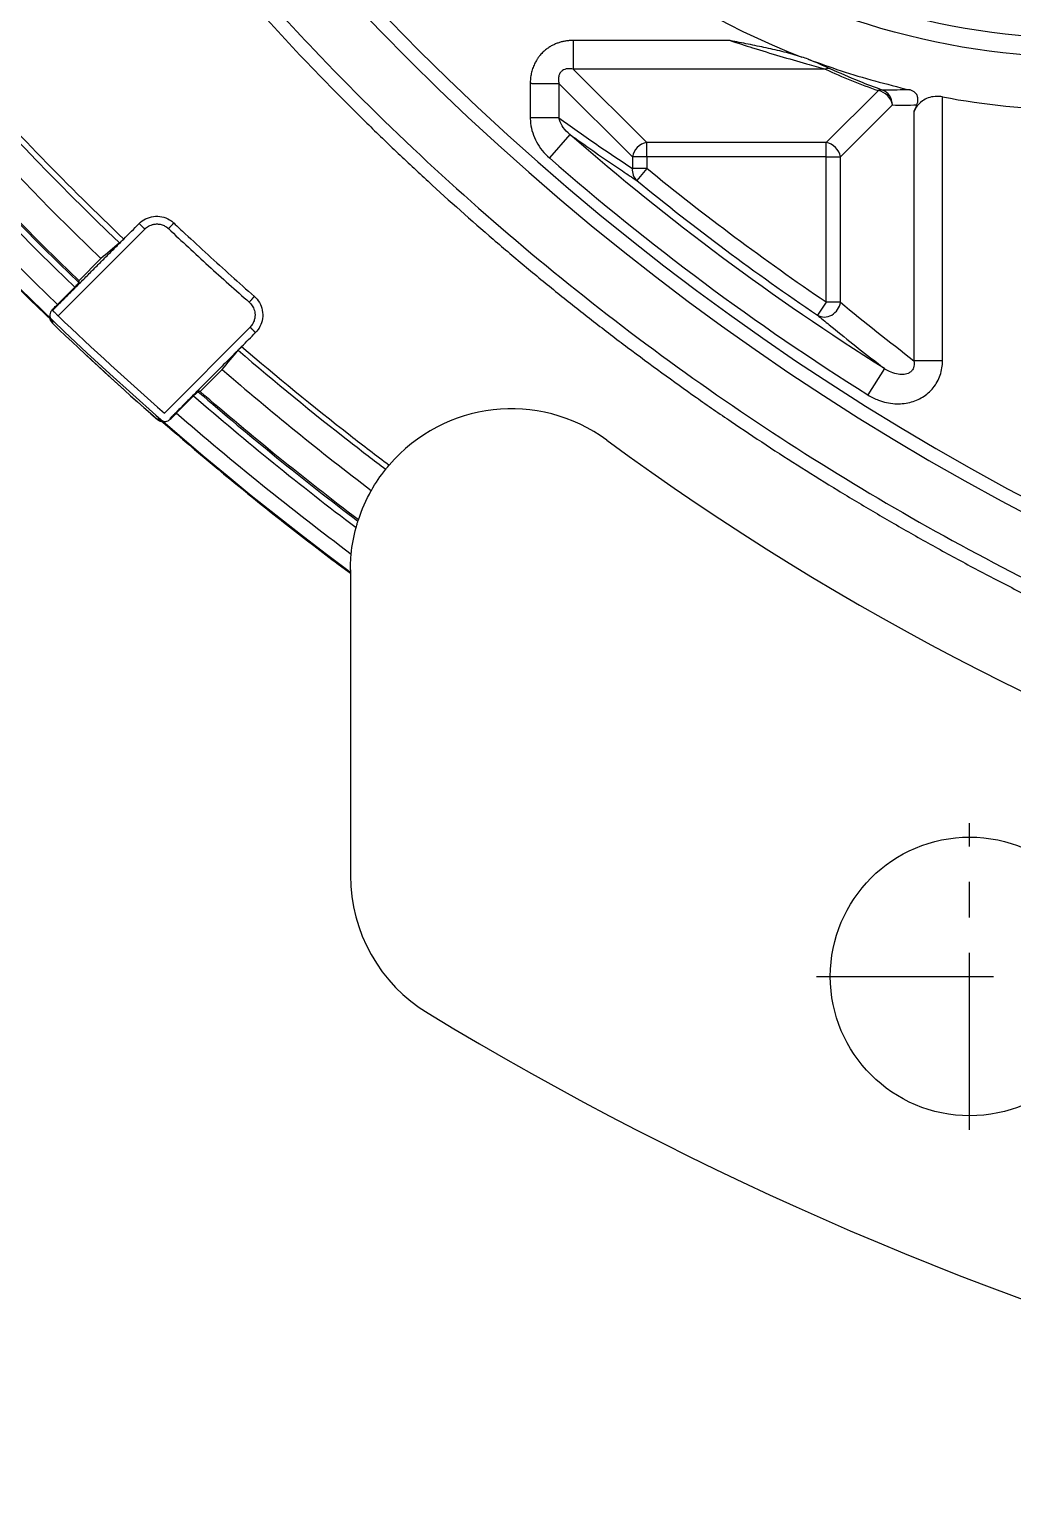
# Model space of a CAD drawing. Header units: millimetres. Extents: x 2595 to 3308, y 1499 to 1823.
# Drawn here: x 3077.64 to 3109.38, y 1558.51 to 1606.33 of the extents above; entities that cross this region are included whole.
import ezdxf
from ezdxf.lldxf.tags import DXFTag

# ---------------------------------------------------------------- set-up
doc = ezdxf.new("R2010")
doc.units = ezdxf.units.MM
doc.linetypes.add('CENTER', pattern=[2, 1.25, -0.25, 0.25, -0.25])
doc.layers.add('5', color=7, linetype='Continuous', true_color=0xffffff)
tags = doc.linetypes.add('DASHED', pattern=[25.72, 12.86, -12.86]).pattern_tags.tags
tags[6:7] = [DXFTag(74, 4), DXFTag(75, 0), DXFTag(340, '0'), DXFTag(46, 0.0), DXFTag(50, 0.0), DXFTag(44, 0.0), DXFTag(45, 0.0)]
tags[4:5] = [DXFTag(74, 4), DXFTag(75, 0), DXFTag(340, '0'), DXFTag(46, 0.0), DXFTag(50, 0.0), DXFTag(44, 0.0), DXFTag(45, 0.0)]

msp = doc.modelspace()

# ---------------------------------------------------------------- linework, layer by layer
at = {"layer": '5', "color": 7, "linetype": 'Continuous'}
for p, q in [((3095.197, 1605.983), (3095.197, 1605.059)), ((3103.337, 1605.059), (3095.197, 1605.059)), ((3095.197, 1605.059), (3097.571, 1602.685)), ((3093.811, 1604.597), (3093.811, 1603.485)), ((3094.735, 1604.597), (3097.109, 1602.223)), ((3094.735, 1604.597), (3094.735, 1603.485)), ((3105.044, 1604.362), (3103.366, 1602.685)), ((3107.127, 1595.642), (3107.127, 1604.16)), ((3094.735, 1603.485), (3093.811, 1603.485)), ((3105.506, 1603.9), (3103.828, 1602.223)), ((3106.202, 1603.693), (3106.202, 1595.642)), ((3095.089, 1602.948), (3094.427, 1602.192)), ((3097.571, 1602.223), (3097.571, 1602.685)), ((3103.366, 1602.685), (3097.571, 1602.685)), ((3103.366, 1602.223), (3103.366, 1602.685)), ((3097.109, 1602.223), (3097.109, 1601.849)), ((3097.571, 1602.223), (3097.109, 1602.223)), ((3103.366, 1602.223), (3097.571, 1602.223)), ((3097.571, 1602.223), (3097.571, 1601.849)), ((3103.366, 1597.53), (3103.366, 1602.223)), ((3103.366, 1602.223), (3103.828, 1602.223)), ((3103.828, 1597.53), (3103.828, 1602.223)), ((3097.571, 1601.849), (3097.109, 1601.849)), ((3097.571, 1601.849), (3097.253, 1601.46)), ((3078.563, 1597.091), (3081.357, 1599.894)), ((3081.357, 1599.894), (3081.179, 1600.071)), ((3079.231, 1598.226), (3079.941, 1598.939)), ((3078.54, 1597.459), (3079.097, 1598.017)), ((3078.384, 1597.268), (3078.384, 1597.306)), ((3103.366, 1597.53), (3103.085, 1597.114)), ((3103.828, 1597.53), (3103.366, 1597.53)), ((3084.76, 1596.725), (3081.994, 1593.95)), ((3083.861, 1595.357), (3083.149, 1594.643)), ((3105.251, 1595.387), (3104.717, 1594.536)), ((3107.127, 1595.642), (3106.202, 1595.642)), ((3082.936, 1594.505), (3082.379, 1593.945)), ((3088.002, 1588.811), (3088.002, 1579.015))]:
    msp.add_line(p, q, dxfattribs=at)
at = {"layer": '5', "color": 1, "linetype": 'CENTER', "ltscale": 4.572}
for p, q in [((3108.002, 1570.806), (3108.002, 1580.706)), ((3103.052, 1575.756), (3112.952, 1575.756))]:
    msp.add_line(p, q, dxfattribs=at)
at = {"layer": '5', "color": 7, "linetype": 'Continuous'}
msp.add_circle((3108.002, 1575.756), 4.5, dxfattribs=at)
at = {"layer": '5', "color": 7, "linetype": 'Continuous', "extrusion": (0, 0, -1)}
for centre, radius, start, end in [((-3148.002, 1669.494), 100.07, 313.95835, 233.17746), ((-3148.002, 1669.494), 99.038, 313.97894, 78.94), ((-3111.786, 1629.254), 23.825, 155, 0), ((-3148.002, 1663.458), 80.382, 302.1306, 311.16873), ((-3148.002, 1663.458), 79.617, 304.09967, 309.30282), ((-3148.002, 1669.494), 99.038, 307.10115, 310.90716), ((-3148.002, 1669.494), 100.07, 306.82254, 310.97875), ((-3093.202, 1588.887), 5.2, 18.1146, 29.5258), ((-3093.202, 1588.887), 5.2, 5.5327, 15.2501)]:
    msp.add_arc(centre, radius, start, end, dxfattribs=at)
at = {"layer": '5', "color": 7, "linetype": 'DASHED'}
for radius, start, end in [(100.573, 306.62661, 226.18317), (100.572, 306.62578, 226.19708), (100.621, 226.22263, 228.8388), (100.62, 226.22397, 228.82642), (100.572, 228.8557, 233.37422), (100.573, 228.86778, 233.37399)]:
    msp.add_arc((3148.002, 1669.494), radius, start, end, dxfattribs=at)
at = {"layer": '5', "color": 7, "linetype": 'Continuous'}
for centre, radius, start, end in [((3148.002, 1669.494), 100.547, 306.63636, 233.36364), ((3148.002, 1669.494), 99.282, 100.95124, 226.04921), ((3148.002, 1669.494), 99.081, 101.04979, 226.04537), ((3148.002, 1669.494), 98.032, 142.30314, 226.03062), ((3148.002, 1663.458), 82.176, 195.12421, 254.87579), ((3148.002, 1663.458), 81.732, 195.12421, 254.87579), ((3111.786, 1629.254), 23.204, 180, 25), ((3111.786, 1629.254), 25.522, 211.7823, 248.8595), ((3111.786, 1629.254), 25.522, 259.4806, 268.7464), ((3148.002, 1663.458), 81.386, 228.83127, 237.8694), ((3148.002, 1663.458), 80.119, 230.69718, 235.90033), ((3148.002, 1669.494), 100.319, 226.19642, 228.85374), ((3148.002, 1669.494), 98.032, 229.13399, 232.76002), ((3148.002, 1669.494), 99.282, 229.0525, 232.95118), ((3148.002, 1669.494), 99.081, 229.06635, 232.90747), ((3093.202, 1588.887), 5.2, 53.6889, 139.4223), ((3148.002, 1663.458), 87.341, 233.68891, 306.31109), ((3093.202, 1579.015), 5.2, 180, 238.7982), ((3148.002, 1669.494), 110.98, 238.79815, 301.20185)]:
    msp.add_arc(centre, radius, start, end, dxfattribs=at)
for centre, major_axis, ratio, start_param, end_param in [((3103.337, 1604.597), (0.211, 0.457), 0.698621, 0.146618, 0.584483), ((3111.786, 1624.504), (0, -21.308), 0.969623, 5.86186, 5.950744), ((3105.044, 1603.9), (0.169, 0.474), 0.615357, 0.133, 0.524568), ((3105.044, 1603.9), (-0.356, 0.356), 0.854588, 4.005238, 5.41954), ((3105.044, 1603.9), (0.006, 0.503), 0.918762, 4.724184, 6.015236), ((3138.444, 1663.458), (74.576, 0), 0.992534, 4.086143, 4.1249), ((3105.852, 1629.254), (26.15, 0), 0.969622, 4.699149, 4.729275), ((3097.571, 1602.223), (0.356, 0.356), 0.854588, 0.863645, 2.277948), ((3103.366, 1602.223), (0.356, -0.356), 0.854588, 0.863645, 2.277948), ((3097.571, 1601.849), (0.277, 0.42), 0.889007, 2.102043, 3.027045), ((3103.366, 1597.53), (0.32, 0.388), 0.873673, 3.249375, 5.336543), ((3158.996, 1663.458), (86.346, 0), 0.992534, 4.019304, 4.054538), ((3087.67, 1599.644), (23.942, 24.015), 0.007416, 4.571695, 4.590641)]:
    msp.add_ellipse(centre, major_axis=major_axis, ratio=ratio, start_param=start_param, end_param=end_param, dxfattribs=at)
for points, knots in [([(3050.813, 1660.38), (3051.96, 1648.894), (3055.164, 1637.617), (3065.287, 1616.873), (3072.203, 1607.413), (3080.546, 1599.445)], [0, 0, 0, 0, 0.5, 0.5, 1, 1, 1, 1]), ([(3065.375, 1644.356), (3065.485, 1643.901), (3065.706, 1642.991), (3066.183, 1641.182), (3066.833, 1638.937), (3067.703, 1636.271), (3068.659, 1633.635), (3069.703, 1631.031), (3070.957, 1628.178), (3072.184, 1625.656), (3073.494, 1623.176), (3074.718, 1621.004), (3076.174, 1618.609), (3077.708, 1616.265), (3079.316, 1613.975), (3080.999, 1611.739), (3082.754, 1609.56), (3084.583, 1607.438), (3086.485, 1605.372), (3088.128, 1603.701), (3089.479, 1602.396), (3090.851, 1601.112), (3092.253, 1599.864), (3093.682, 1598.655), (3094.762, 1597.77), (3095.852, 1596.908), (3097.313, 1595.791), (3098.61, 1594.848), (3099.733, 1594.064), (3100.482, 1593.55), (3101.427, 1592.919), (3102.578, 1592.178), (3103.75, 1591.449), (3104.747, 1590.852), (3105.559, 1590.379), (3106.18, 1590.024), (3106.81, 1589.67), (3107.67, 1589.197), (3108.774, 1588.609), (3110.14, 1587.913), (3111.56, 1587.223), (3113.038, 1586.539), (3114.571, 1585.865), (3116.16, 1585.203), (3117.518, 1584.669), (3118.63, 1584.252), (3119.768, 1583.839), (3121.219, 1583.338), (3122.998, 1582.768), (3124.513, 1582.319), (3125.749, 1581.977), (3127.015, 1581.64), (3127.975, 1581.409), (3128.618, 1581.253)], [0, 0, 0, 0, 0.014936, 0.029853, 0.059655, 0.089453, 0.119262, 0.149075, 0.178885, 0.218629, 0.238504, 0.268312, 0.298106, 0.327877, 0.357624, 0.387348, 0.417075, 0.446843, 0.47668, 0.506592, 0.521577, 0.536571, 0.566511, 0.58142, 0.596263, 0.611033, 0.62573, 0.654912, 0.662164, 0.669403, 0.683874, 0.698399, 0.713051, 0.727904, 0.735428, 0.743029, 0.750712, 0.758484, 0.774323, 0.790599, 0.807368, 0.824674, 0.842499, 0.860799, 0.879533, 0.889049, 0.898658, 0.918142, 0.937995, 0.958239, 0.968516, 0.9789, 1, 1, 1, 1]), ([(3065.808, 1644.461), (3066.537, 1641.736), (3067.96, 1636.418), (3070.994, 1628.947), (3074.469, 1622.138), (3078.323, 1616.012), (3082.424, 1610.554), (3086.482, 1605.952), (3090.436, 1602.044), (3094.275, 1598.685), (3098.263, 1595.597), (3102.379, 1592.784), (3106.604, 1590.247), (3110.917, 1587.986), (3115.3, 1585.998), (3119.736, 1584.287), (3124.202, 1582.826), (3127.22, 1582.068), (3128.72, 1581.691)], [0, 0, 0, 0, 0.090373, 0.176364, 0.257981, 0.335231, 0.40812, 0.476654, 0.531767, 0.586258, 0.640131, 0.693386, 0.746023, 0.798046, 0.849453, 0.900247, 0.950429, 1, 1, 1, 1]), ([(3095.197, 1605.983), (3095.155, 1605.982), (3095.073, 1605.98), (3094.954, 1605.966), (3094.84, 1605.943), (3094.73, 1605.912), (3094.622, 1605.871), (3094.515, 1605.821), (3094.409, 1605.758), (3094.304, 1605.682), (3094.203, 1605.592), (3094.121, 1605.5), (3094.057, 1605.414), (3094.001, 1605.328), (3093.941, 1605.216), (3093.884, 1605.075), (3093.842, 1604.918), (3093.819, 1604.781), (3093.814, 1604.697), (3093.812, 1604.668)], [0, 0, 0, 0, 0.059331, 0.115714, 0.169908, 0.223333, 0.277331, 0.332943, 0.390889, 0.451562, 0.515291, 0.582451, 0.62459, 0.668037, 0.727669, 0.804209, 0.881741, 0.958278, 1, 1, 1, 1]), ([(3100.268, 1605.98), (3100.509, 1605.901), (3100.751, 1605.823), (3101.577, 1605.564), (3102.169, 1605.392), (3102.944, 1605.173), (3103.157, 1605.114), (3103.337, 1605.059)], [0, 0, 0, 0, 0.230913, 0.230913, 0.792305, 0.792305, 1, 1, 1, 1]), ([(3102.582, 1605.449), (3102.487, 1605.478), (3102.298, 1605.537), (3101.915, 1605.636), (3101.432, 1605.745), (3100.948, 1605.844), (3100.56, 1605.923), (3100.365, 1605.961), (3100.268, 1605.98)], [0, 0, 0, 0, 0.125023, 0.249937, 0.499864, 0.749996, 0.875081, 1, 1, 1, 1]), ([(3102.785, 1605.379), (3103.138, 1605.251), (3104.209, 1604.863), (3105.312, 1604.578), (3106.051, 1604.386)], [0, 0, 0, 0, 0.330233, 1, 1, 1, 1]), ([(3095.197, 1605.059), (3095.134, 1605.068), (3095.044, 1605.081), (3094.924, 1605.054), (3094.844, 1605.014), (3094.774, 1604.945), (3094.738, 1604.865), (3094.723, 1604.79), (3094.719, 1604.728), (3094.723, 1604.662), (3094.731, 1604.619), (3094.735, 1604.597)], [0, 0, 0, 0, 0.241824, 0.344555, 0.446109, 0.553479, 0.67881, 0.751322, 0.830129, 0.913249, 1, 1, 1, 1]), ([(3105.172, 1604.383), (3104.925, 1604.472), (3104.685, 1604.563), (3104.121, 1604.79), (3103.804, 1604.928), (3103.499, 1605.07)], [0, 0, 0, 0, 0.414028, 0.414028, 1, 1, 1, 1]), ([(3106.052, 1604.391), (3105.921, 1604.387), (3105.791, 1604.385), (3105.498, 1604.382), (3105.335, 1604.382), (3105.172, 1604.383)], [0, 0, 0, 0, 0.444565, 0.444565, 1, 1, 1, 1]), ([(3106.293, 1603.901), (3106.318, 1603.958), (3106.334, 1604.019), (3106.332, 1604.117), (3106.326, 1604.154), (3106.301, 1604.219), (3106.284, 1604.249), (3106.241, 1604.298), (3106.217, 1604.319), (3106.161, 1604.354), (3106.13, 1604.368), (3106.083, 1604.383), (3106.069, 1604.387), (3106.054, 1604.391)], [0, 0, 0, 0, 0.330292, 0.330292, 0.519154, 0.519154, 0.676739, 0.676739, 0.809959, 0.809959, 0.943173, 0.943173, 1, 1, 1, 1]), ([(3107.127, 1604.16), (3107.047, 1604.175), (3106.964, 1604.18), (3106.807, 1604.169), (3106.73, 1604.153), (3106.593, 1604.104), (3106.53, 1604.071), (3106.388, 1603.971), (3106.32, 1603.895), (3106.242, 1603.775), (3106.221, 1603.734), (3106.202, 1603.693)], [0, 0, 0, 0, 0.186843, 0.186843, 0.373443, 0.373443, 0.56066, 0.56066, 0.85773, 0.85773, 1, 1, 1, 1]), ([(3093.811, 1603.485), (3093.811, 1603.426), (3093.814, 1603.367), (3093.845, 1603.1), (3093.913, 1602.894), (3094.117, 1602.515), (3094.261, 1602.338), (3094.427, 1602.192)], [0, 0, 0, 0, 0.118978, 0.118978, 0.547144, 0.547144, 1, 1, 1, 1]), ([(3095.089, 1602.948), (3095.009, 1603.014), (3094.936, 1603.09), (3094.823, 1603.247), (3094.779, 1603.328), (3094.745, 1603.439), (3094.739, 1603.462), (3094.735, 1603.485)], [0, 0, 0, 0, 0.48539, 0.48539, 0.89724, 0.89724, 1, 1, 1, 1]), ([(3095.089, 1602.948), (3095.142, 1602.91), (3095.196, 1602.872), (3095.762, 1602.471), (3096.275, 1602.116), (3096.944, 1601.666), (3097.098, 1601.563), (3097.253, 1601.46)], [0, 0, 0, 0, 0.074402, 0.074402, 0.785963, 0.785963, 1, 1, 1, 1]), ([(3081.178, 1600.071), (3081.238, 1600.131), (3081.309, 1600.182), (3081.465, 1600.262), (3081.554, 1600.289), (3081.732, 1600.313), (3081.825, 1600.309), (3082.001, 1600.273), (3082.087, 1600.239), (3082.212, 1600.163), (3082.259, 1600.128), (3082.3, 1600.088)], [0, 0, 0, 0, 0.20596, 0.20596, 0.425313, 0.425313, 0.644128, 0.644128, 0.862284, 0.862284, 1, 1, 1, 1]), ([(3082.127, 1599.906), (3082.341, 1599.705), (3082.769, 1599.302), (3083.418, 1598.706), (3084.073, 1598.114), (3084.514, 1597.725), (3084.734, 1597.53)], [0, 0, 0, 0, 0.249706, 0.499594, 0.749685, 1, 1, 1, 1]), ([(3082.3, 1600.089), (3082.422, 1599.973), (3082.544, 1599.858), (3082.911, 1599.515), (3083.157, 1599.287), (3083.652, 1598.834), (3083.9, 1598.609), (3084.398, 1598.162), (3084.648, 1597.939), (3084.9, 1597.718)], [0, 0, 0, 0, 0.142967, 0.142967, 0.428908, 0.428908, 0.714439, 0.714439, 1, 1, 1, 1]), ([(3080.546, 1599.445), (3080.555, 1599.452), (3080.566, 1599.462), (3080.591, 1599.485), (3080.606, 1599.499), (3080.636, 1599.528), (3080.652, 1599.544), (3080.672, 1599.564), (3080.676, 1599.568), (3080.681, 1599.572)], [0, 0, 0, 0, 0.307692, 0.307692, 0.615408, 0.615408, 0.922745, 0.922745, 1, 1, 1, 1]), ([(3079.097, 1598.017), (3079.112, 1598.033), (3079.128, 1598.049), (3079.158, 1598.08), (3079.172, 1598.094), (3079.195, 1598.12), (3079.206, 1598.132), (3079.221, 1598.15), (3079.227, 1598.157), (3079.231, 1598.164), (3079.231, 1598.165), (3079.231, 1598.166)], [0, 0, 0, 0, 0.221949, 0.221949, 0.443898, 0.443898, 0.665859, 0.665859, 0.888035, 0.888035, 1, 1, 1, 1]), ([(3084.9, 1597.718), (3084.964, 1597.662), (3085.019, 1597.595), (3085.107, 1597.444), (3085.14, 1597.358), (3085.174, 1597.182), (3085.177, 1597.09), (3085.151, 1596.912), (3085.122, 1596.825), (3085.044, 1596.674), (3084.995, 1596.608), (3084.939, 1596.551)], [0, 0, 0, 0, 0.195381, 0.195381, 0.402348, 0.402348, 0.608883, 0.608883, 0.815513, 0.815513, 1, 1, 1, 1]), ([(3078.384, 1597.306), (3078.358, 1597.273), (3078.31, 1597.213), (3078.297, 1597.151), (3078.295, 1597.123)], [0, 0, 0, 0, 0.543996, 1, 1, 1, 1]), ([(3078.384, 1597.306), (3078.42, 1597.34), (3078.46, 1597.379), (3078.513, 1597.432), (3078.527, 1597.445), (3078.54, 1597.459)], [0, 0, 0, 0, 0.750204, 0.750204, 1, 1, 1, 1]), ([(3078.384, 1597.268), (3078.388, 1597.264), (3078.393, 1597.258), (3078.417, 1597.236), (3078.447, 1597.208), (3078.486, 1597.168), (3078.526, 1597.122), (3078.547, 1597.099), (3078.558, 1597.087)], [0, 0, 0, 0, 0.249314, 0.374527, 0.499833, 0.749234, 0.874687, 1, 1, 1, 1]), ([(3103.085, 1597.114), (3103.211, 1597.009), (3103.338, 1596.906), (3103.971, 1596.39), (3104.479, 1595.986), (3105.076, 1595.523), (3105.163, 1595.455), (3105.251, 1595.387)], [0, 0, 0, 0, 0.175763, 0.175763, 0.878845, 0.878845, 1, 1, 1, 1]), ([(3084.489, 1596.099), (3084.473, 1596.083), (3084.457, 1596.067), (3084.428, 1596.037), (3084.415, 1596.022), (3084.392, 1595.997), (3084.382, 1595.986), (3084.375, 1595.977)], [0, 0, 0, 0, 0.334132, 0.334132, 0.668325, 0.668325, 1, 1, 1, 1]), ([(3104.717, 1594.536), (3104.824, 1594.469), (3104.938, 1594.412), (3105.224, 1594.304), (3105.404, 1594.263), (3105.745, 1594.242), (3105.91, 1594.256), (3106.214, 1594.33), (3106.356, 1594.389), (3106.612, 1594.547), (3106.729, 1594.648), (3106.922, 1594.887), (3107, 1595.029), (3107.102, 1595.326), (3107.127, 1595.485), (3107.127, 1595.642)], [0, 0, 0, 0, 0.115848, 0.115848, 0.282373, 0.282373, 0.431728, 0.431728, 0.570829, 0.570829, 0.709677, 0.709677, 0.855116, 0.855116, 1, 1, 1, 1]), ([(3106.202, 1595.642), (3106.213, 1595.586), (3106.216, 1595.525), (3106.198, 1595.436), (3106.187, 1595.406), (3106.163, 1595.358), (3106.15, 1595.34), (3106.115, 1595.297), (3106.09, 1595.276), (3106.047, 1595.248), (3106.03, 1595.239), (3105.96, 1595.208), (3105.902, 1595.198), (3105.777, 1595.191), (3105.709, 1595.199), (3105.561, 1595.232), (3105.483, 1595.261), (3105.354, 1595.323), (3105.301, 1595.354), (3105.251, 1595.387)], [0, 0, 0, 0, 0.133159, 0.133159, 0.201036, 0.201036, 0.24743, 0.24743, 0.317286, 0.317286, 0.358099, 0.358099, 0.487775, 0.487775, 0.649975, 0.649975, 0.851795, 0.851795, 1, 1, 1, 1]), ([(3083.086, 1594.641), (3083.084, 1594.641), (3083.08, 1594.638), (3083.066, 1594.627), (3083.056, 1594.619), (3083.034, 1594.599), (3083.02, 1594.587), (3082.992, 1594.559), (3082.976, 1594.544), (3082.952, 1594.521), (3082.944, 1594.513), (3082.936, 1594.505)], [0, 0, 0, 0, 0.222505, 0.222505, 0.444972, 0.444972, 0.667972, 0.667972, 0.891312, 0.891312, 1, 1, 1, 1]), ([(3082.379, 1593.945), (3082.339, 1593.906), (3082.299, 1593.865), (3082.243, 1593.807), (3082.225, 1593.788), (3082.208, 1593.77)], [0, 0, 0, 0, 0.667524, 0.667524, 1, 1, 1, 1]), ([(3082.038, 1593.683), (3082.064, 1593.685), (3082.123, 1593.7), (3082.178, 1593.745), (3082.208, 1593.77)], [0, 0, 0, 0, 0.458801, 1, 1, 1, 1]), ([(3089.143, 1592.136), (3089.15, 1592.145), (3089.159, 1592.157), (3089.181, 1592.183), (3089.193, 1592.199), (3089.221, 1592.232), (3089.237, 1592.251), (3089.253, 1592.269)], [0, 0, 0, 0, 0.325166, 0.325166, 0.650324, 0.650324, 1, 1, 1, 1]), ([(3088.185, 1590.254), (3088.192, 1590.279), (3088.199, 1590.304), (3088.212, 1590.35), (3088.219, 1590.372), (3088.23, 1590.409), (3088.235, 1590.425), (3088.242, 1590.447), (3088.244, 1590.455), (3088.246, 1590.459), (3088.246, 1590.46), (3088.246, 1590.46)], [0, 0, 0, 0, 0.242366, 0.242366, 0.485392, 0.485392, 0.717551, 0.717551, 0.934398, 0.934398, 1, 1, 1, 1]), ([(3088.002, 1588.887), (3088.002, 1588.93), (3088.003, 1588.984), (3088.006, 1589.101), (3088.009, 1589.164), (3088.017, 1589.281), (3088.021, 1589.335), (3088.027, 1589.388)], [0, 0, 0, 0, 0.359783, 0.359783, 0.716916, 0.716916, 1, 1, 1, 1]), ([(3088.002, 1588.887), (3088.002, 1588.867), (3088.002, 1588.849), (3088.002, 1588.822), (3088.002, 1588.811), (3088.002, 1588.803)], [0, 0, 0, 0, 0.547153, 0.547153, 1, 1, 1, 1])]:
    msp.add_open_spline(points, degree=3, knots=knots, dxfattribs=at)
for points, degree in [([(3050.987, 1660.399), (3051.389, 1656.364), (3052.668, 1648.532), (3055.988, 1637.171), (3060.282, 1627.107), (3065.131, 1618.433), (3070.227, 1611.09), (3075.373, 1604.878), (3078.914, 1601.259), (3080.681, 1599.572)], 3), ([(3100.268, 1605.98), (3098.578, 1605.981), (3096.888, 1605.982), (3095.197, 1605.983)], 3), ([(3102.785, 1605.379), (3102.718, 1605.405), (3102.65, 1605.428), (3102.582, 1605.449)], 3), ([(3103.499, 1605.07), (3103.3, 1605.162), (3103.045, 1605.268), (3102.785, 1605.379)], 3), ([(3093.812, 1604.668), (3093.812, 1604.644), (3093.811, 1604.62), (3093.811, 1604.597)], 3), ([(3093.864, 1604.597), (3093.846, 1604.597), (3093.829, 1604.597), (3093.811, 1604.597)], 3), ([(3106.293, 1603.901), (3106.263, 1603.832), (3106.233, 1603.762), (3106.202, 1603.693)], 3), ([(3080.681, 1599.572), (3080.847, 1599.738), (3081.013, 1599.905), (3081.178, 1600.071)], 3), ([(3081.357, 1599.894), (3081.374, 1599.911), (3081.412, 1599.944), (3081.479, 1599.989), (3081.559, 1600.026), (3081.654, 1600.052), (3081.765, 1600.061), (3081.888, 1600.044), (3082.014, 1599.995), (3082.091, 1599.94), (3082.127, 1599.906)], 3), ([(3078.384, 1597.268), (3080.681, 1599.572)], 1), ([(3080.546, 1599.445), (3080.345, 1599.276), (3080.143, 1599.107), (3079.941, 1598.939)], 3), ([(3079.231, 1598.226), (3079.231, 1598.206), (3079.231, 1598.186), (3079.231, 1598.166)], 3), ([(3084.734, 1597.53), (3084.754, 1597.513), (3084.789, 1597.477), (3084.835, 1597.417), (3084.873, 1597.348), (3084.902, 1597.27), (3084.921, 1597.179), (3084.924, 1597.075), (3084.904, 1596.958), (3084.852, 1596.836), (3084.796, 1596.761), (3084.76, 1596.725)], 3), ([(3084.49, 1596.099), (3084.106, 1595.714), (3082.552, 1594.154), (3082.168, 1593.769)], 2), ([(3083.861, 1595.357), (3084.032, 1595.564), (3084.204, 1595.771), (3084.375, 1595.977)], 3), ([(3084.375, 1595.977), (3085.56, 1594.96), (3086.77, 1593.971), (3088.002, 1593.011)], 3), ([(3084.489, 1596.099), (3085.615, 1595.133), (3086.782, 1594.176), (3088.002, 1593.226)], 3), ([(3083.149, 1594.643), (3083.128, 1594.642), (3083.107, 1594.642), (3083.086, 1594.641)], 3), ([(3082.208, 1593.77), (3082.202, 1593.77), (3082.188, 1593.769), (3082.175, 1593.769), (3082.168, 1593.769)], 3), ([(3088.002, 1593.226), (3088.413, 1592.907), (3088.83, 1592.588), (3089.253, 1592.269)], 3), ([(3088.002, 1593.011), (3088.38, 1592.717), (3088.761, 1592.425), (3089.143, 1592.136)], 3), ([(3088.678, 1591.449), (3088.815, 1591.691), (3088.97, 1591.921), (3089.143, 1592.136)], 3), ([(3088.246, 1590.46), (3088.251, 1590.475), (3088.255, 1590.489), (3088.26, 1590.503)], 3)]:
    msp.add_open_spline(points, degree=degree, dxfattribs=at)
for points, weights in [([(3093.864, 1604.597), (3094.258, 1604.597), (3094.58, 1604.597), (3094.735, 1604.597)], [1.07355490122, 0.970320000406, 0.975753365432, 1.0898549963]), ([(3082.127, 1599.906), (3082.224, 1600.008), (3082.295, 1600.083), (3082.3, 1600.088)], [1.18044768506, 0.953619966815, 0.940638773175, 1.14150410414]), ([(3084.734, 1597.53), (3084.825, 1597.633), (3084.892, 1597.71), (3084.9, 1597.718)], [1.16821404526, 0.95440800066, 0.944418281132, 1.13824488668]), ([(3084.76, 1596.725), (3084.856, 1596.63), (3084.927, 1596.558), (3084.937, 1596.548)], [1.15914535367, 0.954751444263, 0.947238260113, 1.13660580122])]:
    msp.add_rational_spline(points, weights, degree=3, dxfattribs=at)
at = {"layer": '5', "color": 7, "linetype": 'DASHED'}
for points, knots in [([(3078.295, 1597.123), (3078.295, 1597.115), (3078.295, 1597.068), (3078.31, 1597.008), (3078.347, 1596.947), (3078.374, 1596.921), (3078.388, 1596.908)], [0, 0, 0, 0, 0.090408, 0.523471, 0.756115, 1, 1, 1, 1]), ([(3078.389, 1596.841), (3078.381, 1596.849), (3078.364, 1596.866), (3078.344, 1596.894), (3078.327, 1596.923), (3078.31, 1596.962), (3078.297, 1597.011), (3078.295, 1597.052), (3078.296, 1597.072), (3078.296, 1597.072)], [0, 0, 0, 0, 0.139493, 0.273662, 0.403291, 0.528871, 0.768412, 0.994749, 1, 1, 1, 1]), ([(3081.76, 1593.755), (3081.767, 1593.748), (3081.781, 1593.735), (3081.814, 1593.712), (3081.859, 1593.691), (3081.92, 1593.677), (3081.966, 1593.681), (3081.988, 1593.683)], [0, 0, 0, 0, 0.124972, 0.249926, 0.499806, 0.749784, 1, 1, 1, 1]), ([(3081.83, 1593.757), (3081.843, 1593.745), (3081.869, 1593.722), (3081.916, 1593.698), (3081.965, 1593.684), (3082.006, 1593.681), (3082.031, 1593.682), (3082.038, 1593.683)], [0, 0, 0, 0, 0.242918, 0.475571, 0.698632, 0.912257, 1, 1, 1, 1]), ([(3088.002, 1588.803), (3088.002, 1588.792), (3088.002, 1588.785), (3088.002, 1588.778), (3088.002, 1588.778), (3088.002, 1588.779)], [0, 0, 0, 0, 0.554552, 0.554552, 1, 1, 1, 1])]:
    msp.add_open_spline(points, degree=3, knots=knots, dxfattribs=at)
for points, degree in [([(3078.295, 1597.102), (3078.296, 1597.051)], 1), ([(3078.389, 1596.841), (3078.389, 1596.863), (3078.388, 1596.886), (3078.388, 1596.908)], 3), ([(3081.83, 1593.757), (3081.807, 1593.756), (3081.783, 1593.756), (3081.76, 1593.755)], 3), ([(3081.952, 1593.68), (3082.019, 1593.682)], 1)]:
    msp.add_open_spline(points, degree=degree, dxfattribs=at)

doc.saveas('drawing.dxf')
